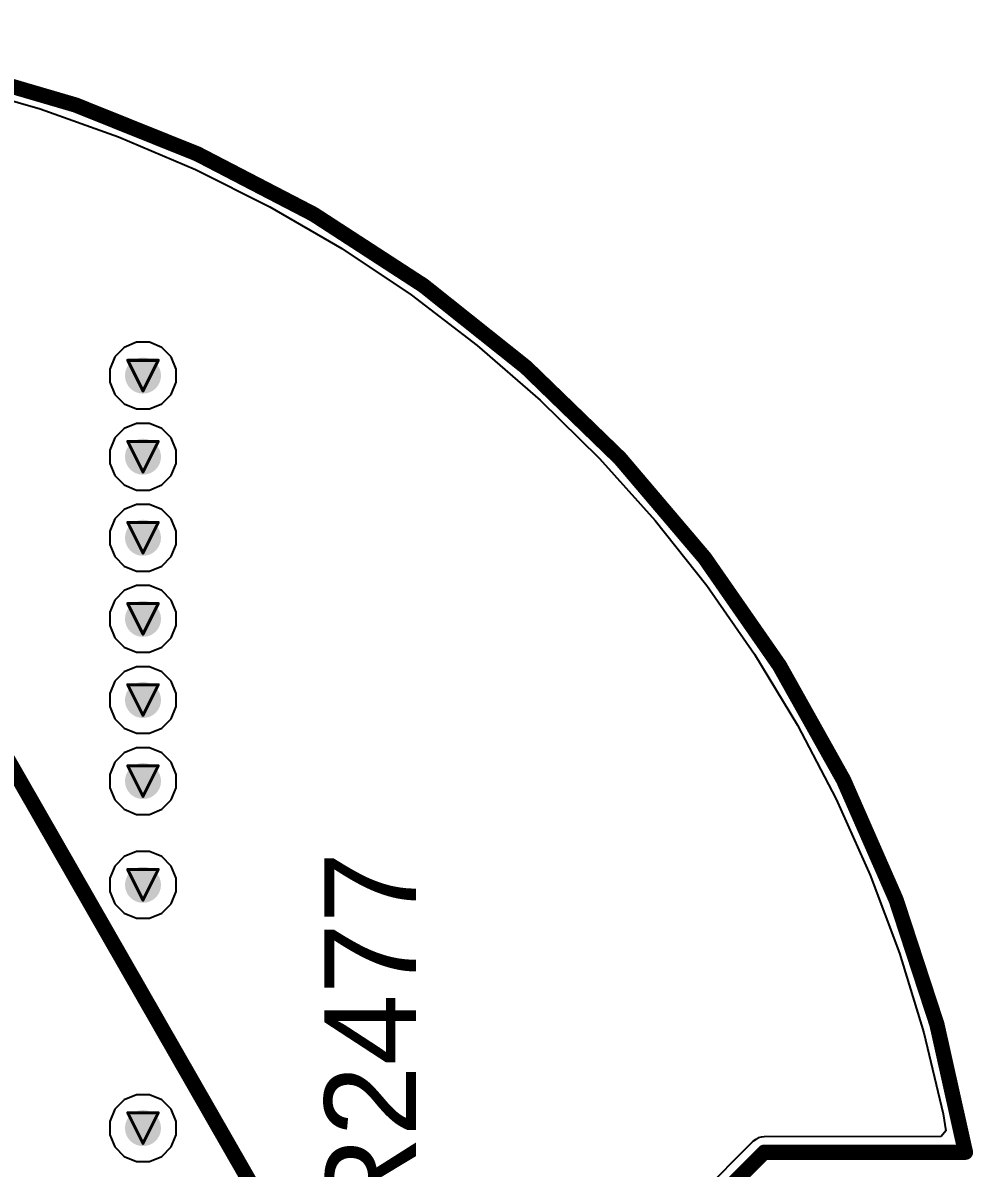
# Model space of a CAD drawing. Header units: inches. Extents: x -9 to 171, y -50 to 39.
# Drawn here: x 20.24 to 36.05, y -20.25 to -1.19 of the extents above; entities that cross this region are included whole.
import ezdxf

# ---------------------------------------------------------------- set-up
doc = ezdxf.new("R2010")
doc.units = ezdxf.units.IN
for name, color, linetype in [('Board Outline', 216, 'Continuous'), ('Bottom Layer', 5, 'Continuous'), ('Drill Drawing', 1, 'Continuous'), ('GND', 76, 'Continuous'), ('PWR', 16, 'Continuous'), ('Top Layer', 1, 'Continuous'), ('Top Overlay', 2, 'Continuous'), ('Via Holes', 16, 'Continuous')]:
    doc.layers.add(name, color=color, linetype=linetype)
doc.styles.add('Arial', font='', dxfattribs={"height": 0.2})
doc.styles.get('Arial').set_extended_font_data('Arial')

# ---------------------------------------------------------------- blocks, each defined once
blk = doc.blocks.new('MY_2477_02_2')
at = {"layer": 'Top Overlay', "const_width": 0.254}
blk.add_lwpolyline([(12.5, -6.812), (2.9, -12.312)], dxfattribs=at)

msp = doc.modelspace()

# ---------------------------------------------------------------- hatches: boundary and pattern name
at = {"layer": 'Bottom Layer'}
h = msp.add_hatch(color=5, dxfattribs=at)
edge = h.paths.add_edge_path()
edge.add_arc((22.235, -7.059), 0.3, 0, 360)
h = msp.add_hatch(color=5, dxfattribs=at)
edge = h.paths.add_edge_path()
edge.add_arc((22.235, -8.409), 0.3, 0, 360)
h = msp.add_hatch(color=5, dxfattribs=at)
edge = h.paths.add_edge_path()
edge.add_arc((22.235, -9.758), 0.3, 0, 360)
h = msp.add_hatch(color=5, dxfattribs=at)
edge = h.paths.add_edge_path()
edge.add_arc((22.235, -11.108), 0.3, 0, 360)
h = msp.add_hatch(color=5, dxfattribs=at)
edge = h.paths.add_edge_path()
edge.add_arc((22.235, -12.458), 0.3, 0, 360)
h = msp.add_hatch(color=5, dxfattribs=at)
edge = h.paths.add_edge_path()
edge.add_arc((22.235, -13.807), 0.3, 0, 360)
h = msp.add_hatch(color=5, dxfattribs=at)
edge = h.paths.add_edge_path()
edge.add_arc((22.235, -15.534), 0.3, 0, 360)
h = msp.add_hatch(color=5, dxfattribs=at)
edge = h.paths.add_edge_path()
edge.add_arc((22.235, -19.583), 0.3, 0, 360)
at = {"layer": 'GND'}
h = msp.add_hatch(color=76, dxfattribs=at)
edge = h.paths.add_edge_path()
edge.add_arc((22.235, -7.059), 0.3, 0, 360)
h = msp.add_hatch(color=76, dxfattribs=at)
edge = h.paths.add_edge_path()
edge.add_arc((22.235, -8.409), 0.3, 0, 360)
h = msp.add_hatch(color=76, dxfattribs=at)
edge = h.paths.add_edge_path()
edge.add_arc((22.235, -9.758), 0.3, 0, 360)
h = msp.add_hatch(color=76, dxfattribs=at)
edge = h.paths.add_edge_path()
edge.add_arc((22.235, -11.108), 0.3, 0, 360)
h = msp.add_hatch(color=76, dxfattribs=at)
edge = h.paths.add_edge_path()
edge.add_arc((22.235, -12.458), 0.3, 0, 360)
h = msp.add_hatch(color=76, dxfattribs=at)
edge = h.paths.add_edge_path()
edge.add_arc((22.235, -13.807), 0.3, 0, 360)
h = msp.add_hatch(color=76, dxfattribs=at)
edge = h.paths.add_edge_path()
edge.add_arc((22.235, -15.534), 0.3, 0, 360)
h = msp.add_hatch(color=76, dxfattribs=at)
edge = h.paths.add_edge_path()
edge.add_arc((22.235, -19.583), 0.3, 0, 360)
at = {"layer": 'PWR'}
h = msp.add_hatch(color=16, dxfattribs=at)
edge = h.paths.add_edge_path()
edge.add_arc((22.235, -7.059), 0.3, 0, 360)
h = msp.add_hatch(color=16, dxfattribs=at)
edge = h.paths.add_edge_path()
edge.add_arc((22.235, -8.409), 0.3, 0, 360)
h = msp.add_hatch(color=16, dxfattribs=at)
edge = h.paths.add_edge_path()
edge.add_arc((22.235, -9.758), 0.3, 0, 360)
h = msp.add_hatch(color=16, dxfattribs=at)
edge = h.paths.add_edge_path()
edge.add_arc((22.235, -11.108), 0.3, 0, 360)
h = msp.add_hatch(color=16, dxfattribs=at)
edge = h.paths.add_edge_path()
edge.add_arc((22.235, -12.458), 0.3, 0, 360)
h = msp.add_hatch(color=16, dxfattribs=at)
edge = h.paths.add_edge_path()
edge.add_arc((22.235, -13.807), 0.3, 0, 360)
h = msp.add_hatch(color=16, dxfattribs=at)
edge = h.paths.add_edge_path()
edge.add_arc((22.235, -15.534), 0.3, 0, 360)
h = msp.add_hatch(color=16, dxfattribs=at)
edge = h.paths.add_edge_path()
edge.add_arc((22.235, -19.583), 0.3, 0, 360)
at = {"layer": 'Top Layer'}
h = msp.add_hatch(color=1, dxfattribs=at)
edge = h.paths.add_edge_path()
edge.add_arc((22.235, -7.059), 0.3, 0, 360)
h = msp.add_hatch(color=1, dxfattribs=at)
edge = h.paths.add_edge_path()
edge.add_arc((22.235, -8.409), 0.3, 0, 360)
h = msp.add_hatch(color=1, dxfattribs=at)
edge = h.paths.add_edge_path()
edge.add_arc((22.235, -9.758), 0.3, 0, 360)
h = msp.add_hatch(color=1, dxfattribs=at)
edge = h.paths.add_edge_path()
edge.add_arc((22.235, -11.108), 0.3, 0, 360)
h = msp.add_hatch(color=1, dxfattribs=at)
edge = h.paths.add_edge_path()
edge.add_arc((22.235, -12.458), 0.3, 0, 360)
h = msp.add_hatch(color=1, dxfattribs=at)
edge = h.paths.add_edge_path()
edge.add_arc((22.235, -13.807), 0.3, 0, 360)
h = msp.add_hatch(color=1, dxfattribs=at)
edge = h.paths.add_edge_path()
edge.add_arc((22.235, -15.534), 0.3, 0, 360)
h = msp.add_hatch(color=1, dxfattribs=at)
edge = h.paths.add_edge_path()
edge.add_arc((22.235, -19.583), 0.3, 0, 360)
at = {"layer": 'Via Holes'}
h = msp.add_hatch(color=7, dxfattribs=at)
edge = h.paths.add_edge_path()
edge.add_arc((22.235, -7.059), 0.15, 0, 360)
h = msp.add_hatch(color=7, dxfattribs=at)
edge = h.paths.add_edge_path()
edge.add_arc((22.235, -8.409), 0.15, 0, 360)
h = msp.add_hatch(color=7, dxfattribs=at)
edge = h.paths.add_edge_path()
edge.add_arc((22.235, -9.758), 0.15, 0, 360)
h = msp.add_hatch(color=7, dxfattribs=at)
edge = h.paths.add_edge_path()
edge.add_arc((22.235, -11.108), 0.15, 0, 360)
h = msp.add_hatch(color=7, dxfattribs=at)
edge = h.paths.add_edge_path()
edge.add_arc((22.235, -12.458), 0.15, 0, 360)
h = msp.add_hatch(color=7, dxfattribs=at)
edge = h.paths.add_edge_path()
edge.add_arc((22.235, -13.807), 0.15, 0, 360)
h = msp.add_hatch(color=7, dxfattribs=at)
edge = h.paths.add_edge_path()
edge.add_arc((22.235, -15.534), 0.15, 0, 360)
h = msp.add_hatch(color=7, dxfattribs=at)
edge = h.paths.add_edge_path()
edge.add_arc((22.235, -19.583), 0.15, 0, 360)

# ---------------------------------------------------------------- linework, layer by layer
at = {"layer": 'Board Outline', "const_width": 0.254}
for points in [[(6.143, -2.641, -0.466066), (35.921, -19.984)], [(21.357, -44.991, -0.835532), (-0.785, -6.641)]]:
    msp.add_lwpolyline(points, format="xyb", dxfattribs=at)
for points in [[(30.422, -22.136), (32.573, -19.985)], [(32.573, -19.985), (35.915, -19.985)]]:
    msp.add_lwpolyline(points, dxfattribs=at)
at = {"layer": 'Board Outline', "const_width": 0.127}
for points in [[(32.509, -19.985, 1), (32.636, -19.985, 1)], [(32.509, -19.985, 1), (32.636, -19.985, 1)], [(35.852, -19.985, 1), (35.979, -19.985, 1)], [(35.858, -19.984, 1), (35.985, -19.984, 1)]]:
    msp.add_lwpolyline(points, format="xyb", close=True, dxfattribs=at)
at = {"layer": 'Bottom Layer'}
for p, q in [((19.191, -2.239), (20.524, -2.62)), ((20.524, -2.62), (21.83, -3.083)), ((21.83, -3.083), (23.106, -3.626)), ((23.106, -3.626), (24.345, -4.248)), ((24.345, -4.248), (25.542, -4.946)), ((25.542, -4.946), (26.695, -5.716)), ((26.695, -5.716), (27.796, -6.558)), ((27.796, -6.558), (28.844, -7.466)), ((28.844, -7.466), (29.832, -8.437)), ((29.832, -8.437), (30.759, -9.468)), ((30.759, -9.468), (31.619, -10.555)), ((31.619, -10.555), (32.41, -11.694)), ((32.41, -11.694), (33.129, -12.879)), ((33.129, -12.879), (33.772, -14.107)), ((33.772, -14.107), (34.338, -15.372)), ((34.338, -15.372), (34.823, -16.671)), ((34.823, -16.671), (35.227, -17.997)), ((35.227, -17.997), (35.548, -19.345)), ((35.548, -19.345), (35.597, -19.628)), ((35.597, -19.628), (35.515, -19.725)), ((32.39, -19.802), (30.314, -21.877)), ((32.432, -19.773), (32.39, -19.802)), ((32.474, -19.746), (32.432, -19.773)), ((32.523, -19.736), (32.474, -19.746)), ((32.474, -19.746), (32.474, -19.746)), ((32.474, -19.746), (32.474, -19.746)), ((32.573, -19.726), (32.523, -19.736)), ((35.515, -19.725), (32.573, -19.726))]:
    msp.add_line(p, q, dxfattribs=at)
at = {"layer": 'Drill Drawing', "const_width": 0.0508}
for points in [[(21.981, -6.805), (22.489, -6.805)], [(21.981, -6.805), (22.235, -7.313)], [(22.235, -7.313), (22.489, -6.805)], [(21.981, -8.155), (22.489, -8.155)], [(21.981, -8.155), (22.235, -8.663)], [(22.235, -8.663), (22.489, -8.155)], [(21.981, -9.504), (22.489, -9.504)], [(21.981, -9.504), (22.235, -10.012)], [(22.235, -10.012), (22.489, -9.504)], [(21.981, -10.854), (22.489, -10.854)], [(21.981, -10.854), (22.235, -11.362)], [(22.235, -11.362), (22.489, -10.854)], [(21.981, -12.204), (22.489, -12.204)], [(21.981, -12.204), (22.235, -12.712)], [(22.235, -12.712), (22.489, -12.204)], [(21.981, -13.553), (22.489, -13.553)], [(21.981, -13.553), (22.235, -14.061)], [(22.235, -14.061), (22.489, -13.553)], [(21.981, -15.28), (22.489, -15.28)], [(21.981, -15.28), (22.235, -15.788)], [(22.235, -15.788), (22.489, -15.28)], [(21.981, -19.329), (22.489, -19.329)], [(21.981, -19.329), (22.235, -19.837)], [(22.235, -19.837), (22.489, -19.329)]]:
    msp.add_lwpolyline(points, dxfattribs=at)
at = {"layer": 'Drill Drawing', "const_width": 0.0254}
for points in [[(21.968, -6.805, 1), (21.994, -6.805, 1)], [(21.968, -6.805, 1), (21.994, -6.805, 1)], [(22.476, -6.805, 1), (22.502, -6.805, 1)], [(22.476, -6.805, 1), (22.502, -6.805, 1)], [(22.222, -7.313, 1), (22.248, -7.313, 1)], [(22.222, -7.313, 1), (22.248, -7.313, 1)], [(21.968, -8.155, 1), (21.994, -8.155, 1)], [(21.968, -8.155, 1), (21.994, -8.155, 1)], [(22.476, -8.155, 1), (22.502, -8.155, 1)], [(22.476, -8.155, 1), (22.502, -8.155, 1)], [(22.222, -8.663, 1), (22.248, -8.663, 1)], [(22.222, -8.663, 1), (22.248, -8.663, 1)], [(21.968, -9.504, 1), (21.994, -9.504, 1)], [(21.968, -9.504, 1), (21.994, -9.504, 1)], [(22.476, -9.504, 1), (22.502, -9.504, 1)], [(22.476, -9.504, 1), (22.502, -9.504, 1)], [(22.222, -10.012, 1), (22.248, -10.012, 1)], [(22.222, -10.012, 1), (22.248, -10.012, 1)], [(21.968, -10.854, 1), (21.994, -10.854, 1)], [(21.968, -10.854, 1), (21.994, -10.854, 1)], [(22.476, -10.854, 1), (22.502, -10.854, 1)], [(22.476, -10.854, 1), (22.502, -10.854, 1)], [(22.222, -11.362, 1), (22.248, -11.362, 1)], [(22.222, -11.362, 1), (22.248, -11.362, 1)], [(21.968, -12.204, 1), (21.994, -12.204, 1)], [(21.968, -12.204, 1), (21.994, -12.204, 1)], [(22.476, -12.204, 1), (22.502, -12.204, 1)], [(22.476, -12.204, 1), (22.502, -12.204, 1)], [(22.222, -12.712, 1), (22.248, -12.712, 1)], [(22.222, -12.712, 1), (22.248, -12.712, 1)], [(21.968, -13.553, 1), (21.994, -13.553, 1)], [(21.968, -13.553, 1), (21.994, -13.553, 1)], [(22.476, -13.553, 1), (22.502, -13.553, 1)], [(22.476, -13.553, 1), (22.502, -13.553, 1)], [(22.222, -14.061, 1), (22.248, -14.061, 1)], [(22.222, -14.061, 1), (22.248, -14.061, 1)], [(21.968, -15.28, 1), (21.994, -15.28, 1)], [(21.968, -15.28, 1), (21.994, -15.28, 1)], [(22.476, -15.28, 1), (22.502, -15.28, 1)], [(22.476, -15.28, 1), (22.502, -15.28, 1)], [(22.222, -15.788, 1), (22.248, -15.788, 1)], [(22.222, -15.788, 1), (22.248, -15.788, 1)], [(21.968, -19.329, 1), (21.994, -19.329, 1)], [(21.968, -19.329, 1), (21.994, -19.329, 1)], [(22.476, -19.329, 1), (22.502, -19.329, 1)], [(22.476, -19.329, 1), (22.502, -19.329, 1)], [(22.222, -19.837, 1), (22.248, -19.837, 1)], [(22.222, -19.837, 1), (22.248, -19.837, 1)]]:
    msp.add_lwpolyline(points, format="xyb", close=True, dxfattribs=at)
at = {"layer": 'GND'}
for p, q in [((19.191, -2.239), (20.524, -2.62)), ((20.524, -2.62), (21.83, -3.083)), ((21.83, -3.083), (23.106, -3.626)), ((23.106, -3.626), (24.345, -4.248)), ((24.345, -4.248), (25.542, -4.946)), ((25.542, -4.946), (26.695, -5.716)), ((26.695, -5.716), (27.796, -6.558)), ((27.796, -6.558), (28.844, -7.466)), ((28.844, -7.466), (29.832, -8.437)), ((29.832, -8.437), (30.759, -9.468)), ((30.759, -9.468), (31.619, -10.555)), ((31.619, -10.555), (32.41, -11.694)), ((32.41, -11.694), (33.129, -12.879)), ((33.129, -12.879), (33.772, -14.107)), ((33.772, -14.107), (34.338, -15.372)), ((34.338, -15.372), (34.823, -16.671)), ((34.823, -16.671), (35.227, -17.997)), ((35.227, -17.997), (35.548, -19.345)), ((35.548, -19.345), (35.597, -19.628)), ((35.597, -19.628), (35.515, -19.725)), ((32.39, -19.802), (30.314, -21.877)), ((32.432, -19.773), (32.39, -19.802)), ((32.474, -19.746), (32.432, -19.773)), ((32.523, -19.736), (32.474, -19.746)), ((32.474, -19.746), (32.474, -19.746)), ((32.474, -19.746), (32.474, -19.746)), ((32.573, -19.726), (32.523, -19.736)), ((35.515, -19.725), (32.573, -19.726))]:
    msp.add_line(p, q, dxfattribs=at)
at = {"layer": 'PWR'}
for p, q in [((19.191, -2.239), (20.524, -2.62)), ((20.524, -2.62), (21.83, -3.083)), ((21.83, -3.083), (23.106, -3.626)), ((23.106, -3.626), (24.345, -4.248)), ((24.345, -4.248), (25.542, -4.946)), ((25.542, -4.946), (26.695, -5.716)), ((26.695, -5.716), (27.796, -6.558)), ((21.921, -6.589), (21.765, -6.745)), ((22.125, -6.505), (21.921, -6.589)), ((22.345, -6.505), (22.125, -6.505)), ((22.549, -6.589), (22.345, -6.505)), ((22.705, -6.745), (22.549, -6.589)), ((27.796, -6.558), (28.844, -7.466)), ((21.765, -6.745), (21.681, -6.949)), ((22.789, -6.949), (22.705, -6.745)), ((21.681, -6.949), (21.681, -7.169)), ((22.789, -7.169), (22.789, -6.949)), ((21.681, -7.169), (21.765, -7.373)), ((22.705, -7.373), (22.789, -7.169)), ((21.765, -7.373), (21.921, -7.529)), ((22.549, -7.529), (22.705, -7.373)), ((21.921, -7.529), (22.125, -7.613)), ((22.125, -7.613), (22.345, -7.613)), ((22.345, -7.613), (22.549, -7.529)), ((28.844, -7.466), (29.832, -8.437)), ((21.921, -7.939), (21.765, -8.095)), ((22.125, -7.855), (21.921, -7.939)), ((22.345, -7.855), (22.125, -7.855)), ((22.549, -7.939), (22.345, -7.855)), ((22.705, -8.095), (22.549, -7.939)), ((21.765, -8.095), (21.681, -8.298)), ((22.789, -8.298), (22.705, -8.095)), ((21.681, -8.298), (21.681, -8.519)), ((22.789, -8.519), (22.789, -8.298)), ((21.681, -8.519), (21.765, -8.723)), ((22.705, -8.723), (22.789, -8.519)), ((29.832, -8.437), (30.759, -9.468)), ((21.765, -8.723), (21.921, -8.878)), ((22.549, -8.878), (22.705, -8.723)), ((21.921, -8.878), (22.125, -8.963)), ((22.345, -8.963), (22.549, -8.878)), ((22.125, -8.963), (22.345, -8.963)), ((21.921, -9.289), (21.765, -9.445)), ((22.125, -9.204), (21.921, -9.289)), ((22.345, -9.204), (22.125, -9.204)), ((22.549, -9.289), (22.345, -9.204)), ((22.705, -9.445), (22.549, -9.289)), ((21.765, -9.445), (21.681, -9.648)), ((22.789, -9.648), (22.705, -9.445)), ((30.759, -9.468), (31.619, -10.555)), ((21.681, -9.648), (21.681, -9.869)), ((22.789, -9.869), (22.789, -9.648)), ((21.681, -9.869), (21.765, -10.072)), ((22.705, -10.072), (22.789, -9.869)), ((21.765, -10.072), (21.921, -10.228)), ((22.549, -10.228), (22.705, -10.072)), ((21.921, -10.228), (22.125, -10.312)), ((22.345, -10.312), (22.549, -10.228)), ((22.125, -10.312), (22.345, -10.312)), ((21.921, -10.638), (21.765, -10.794)), ((22.125, -10.554), (21.921, -10.638)), ((22.345, -10.554), (22.125, -10.554)), ((22.549, -10.638), (22.345, -10.554)), ((22.705, -10.794), (22.549, -10.638)), ((31.619, -10.555), (32.41, -11.694)), ((21.765, -10.794), (21.681, -10.998)), ((22.789, -10.998), (22.705, -10.794)), ((21.681, -10.998), (21.681, -11.218)), ((22.789, -11.218), (22.789, -10.998)), ((21.681, -11.218), (21.765, -11.422)), ((22.705, -11.422), (22.789, -11.218)), ((21.765, -11.422), (21.921, -11.578)), ((22.549, -11.578), (22.705, -11.422)), ((21.921, -11.578), (22.125, -11.662)), ((22.345, -11.662), (22.549, -11.578)), ((22.125, -11.662), (22.345, -11.662)), ((32.41, -11.694), (33.129, -12.879)), ((21.921, -11.988), (21.765, -12.144)), ((22.125, -11.904), (21.921, -11.988)), ((22.345, -11.904), (22.125, -11.904)), ((22.549, -11.988), (22.345, -11.904)), ((22.705, -12.144), (22.549, -11.988)), ((21.765, -12.144), (21.681, -12.348)), ((22.789, -12.348), (22.705, -12.144)), ((21.681, -12.348), (21.681, -12.568)), ((22.789, -12.568), (22.789, -12.348)), ((21.681, -12.568), (21.765, -12.772)), ((22.705, -12.772), (22.789, -12.568)), ((21.765, -12.772), (21.921, -12.927)), ((21.921, -12.927), (22.125, -13.012)), ((22.345, -13.012), (22.549, -12.927)), ((22.549, -12.927), (22.705, -12.772)), ((33.129, -12.879), (33.772, -14.107)), ((22.125, -13.012), (22.345, -13.012)), ((21.921, -13.338), (21.765, -13.494)), ((22.125, -13.253), (21.921, -13.338)), ((22.345, -13.253), (22.125, -13.253)), ((22.549, -13.338), (22.345, -13.253)), ((22.705, -13.494), (22.549, -13.338)), ((21.765, -13.494), (21.681, -13.697)), ((22.789, -13.697), (22.705, -13.494)), ((21.681, -13.697), (21.681, -13.918)), ((22.789, -13.918), (22.789, -13.697)), ((21.681, -13.918), (21.765, -14.121)), ((22.705, -14.121), (22.789, -13.918)), ((21.765, -14.121), (21.921, -14.277)), ((21.921, -14.277), (22.125, -14.361)), ((22.345, -14.361), (22.549, -14.277)), ((22.549, -14.277), (22.705, -14.121)), ((33.772, -14.107), (34.338, -15.372)), ((22.125, -14.361), (22.345, -14.361)), ((22.125, -14.98), (21.921, -15.065)), ((22.345, -14.98), (22.125, -14.98)), ((22.549, -15.065), (22.345, -14.98)), ((21.765, -15.221), (21.681, -15.424)), ((21.921, -15.065), (21.765, -15.221)), ((22.705, -15.221), (22.549, -15.065)), ((22.789, -15.424), (22.705, -15.221)), ((21.681, -15.424), (21.681, -15.645)), ((22.789, -15.645), (22.789, -15.424)), ((34.338, -15.372), (34.823, -16.671)), ((21.681, -15.645), (21.765, -15.848)), ((22.705, -15.848), (22.789, -15.645)), ((21.765, -15.848), (21.921, -16.004)), ((21.921, -16.004), (22.125, -16.088)), ((22.345, -16.088), (22.549, -16.004)), ((22.549, -16.004), (22.705, -15.848)), ((22.125, -16.088), (22.345, -16.088)), ((34.823, -16.671), (35.227, -17.997)), ((35.227, -17.997), (35.548, -19.345)), ((22.125, -19.029), (21.921, -19.114)), ((22.345, -19.029), (22.125, -19.029)), ((22.549, -19.114), (22.345, -19.029)), ((21.921, -19.114), (21.765, -19.27)), ((22.705, -19.27), (22.549, -19.114)), ((21.765, -19.27), (21.681, -19.473)), ((22.789, -19.473), (22.705, -19.27)), ((35.548, -19.345), (35.597, -19.628)), ((21.681, -19.473), (21.681, -19.694)), ((22.789, -19.694), (22.789, -19.473)), ((35.597, -19.628), (35.515, -19.725)), ((21.681, -19.694), (21.765, -19.897)), ((22.705, -19.897), (22.789, -19.694)), ((32.39, -19.802), (30.314, -21.877)), ((32.432, -19.773), (32.39, -19.802)), ((32.474, -19.746), (32.432, -19.773)), ((32.523, -19.736), (32.474, -19.746)), ((32.474, -19.746), (32.474, -19.746)), ((32.474, -19.746), (32.474, -19.746)), ((32.573, -19.726), (32.523, -19.736)), ((35.515, -19.725), (32.573, -19.726)), ((21.765, -19.897), (21.921, -20.053)), ((22.549, -20.053), (22.705, -19.897)), ((21.921, -20.053), (22.125, -20.137)), ((22.125, -20.137), (22.345, -20.137)), ((22.345, -20.137), (22.549, -20.053))]:
    msp.add_line(p, q, dxfattribs=at)
at = {"layer": 'Top Layer'}
for p, q in [((19.191, -2.239), (20.524, -2.62)), ((20.524, -2.62), (21.83, -3.083)), ((21.83, -3.083), (23.106, -3.626)), ((23.106, -3.626), (24.345, -4.248)), ((24.345, -4.248), (25.542, -4.946)), ((25.542, -4.946), (26.695, -5.716)), ((26.695, -5.716), (27.796, -6.558)), ((27.796, -6.558), (28.844, -7.466)), ((28.844, -7.466), (29.832, -8.437)), ((29.832, -8.437), (30.759, -9.468)), ((30.759, -9.468), (31.619, -10.555)), ((31.619, -10.555), (32.41, -11.694)), ((32.41, -11.694), (33.129, -12.879)), ((33.129, -12.879), (33.772, -14.107)), ((33.772, -14.107), (34.338, -15.372)), ((34.338, -15.372), (34.823, -16.671)), ((34.823, -16.671), (35.227, -17.997)), ((35.227, -17.997), (35.548, -19.345)), ((35.548, -19.345), (35.597, -19.628)), ((35.597, -19.628), (35.515, -19.725)), ((32.39, -19.802), (30.314, -21.877)), ((32.432, -19.773), (32.39, -19.802)), ((32.474, -19.746), (32.432, -19.773)), ((32.523, -19.736), (32.474, -19.746)), ((32.474, -19.746), (32.474, -19.746)), ((32.474, -19.746), (32.474, -19.746)), ((32.573, -19.726), (32.523, -19.736)), ((35.515, -19.725), (32.573, -19.726))]:
    msp.add_line(p, q, dxfattribs=at)

# ---------------------------------------------------------------- block references
at = {"rotation": 90}
msp.add_blockref('MY_2477_02_2', (11.837, -23.616), dxfattribs=at)

# ---------------------------------------------------------------- texts
at = {"layer": 'Top Overlay', "style": 'Arial'}
msp.add_text('BATTERY CR2477', height=1.524, rotation=90, dxfattribs=at).set_placement((26.777, -33.207))

doc.saveas('drawing.dxf')
